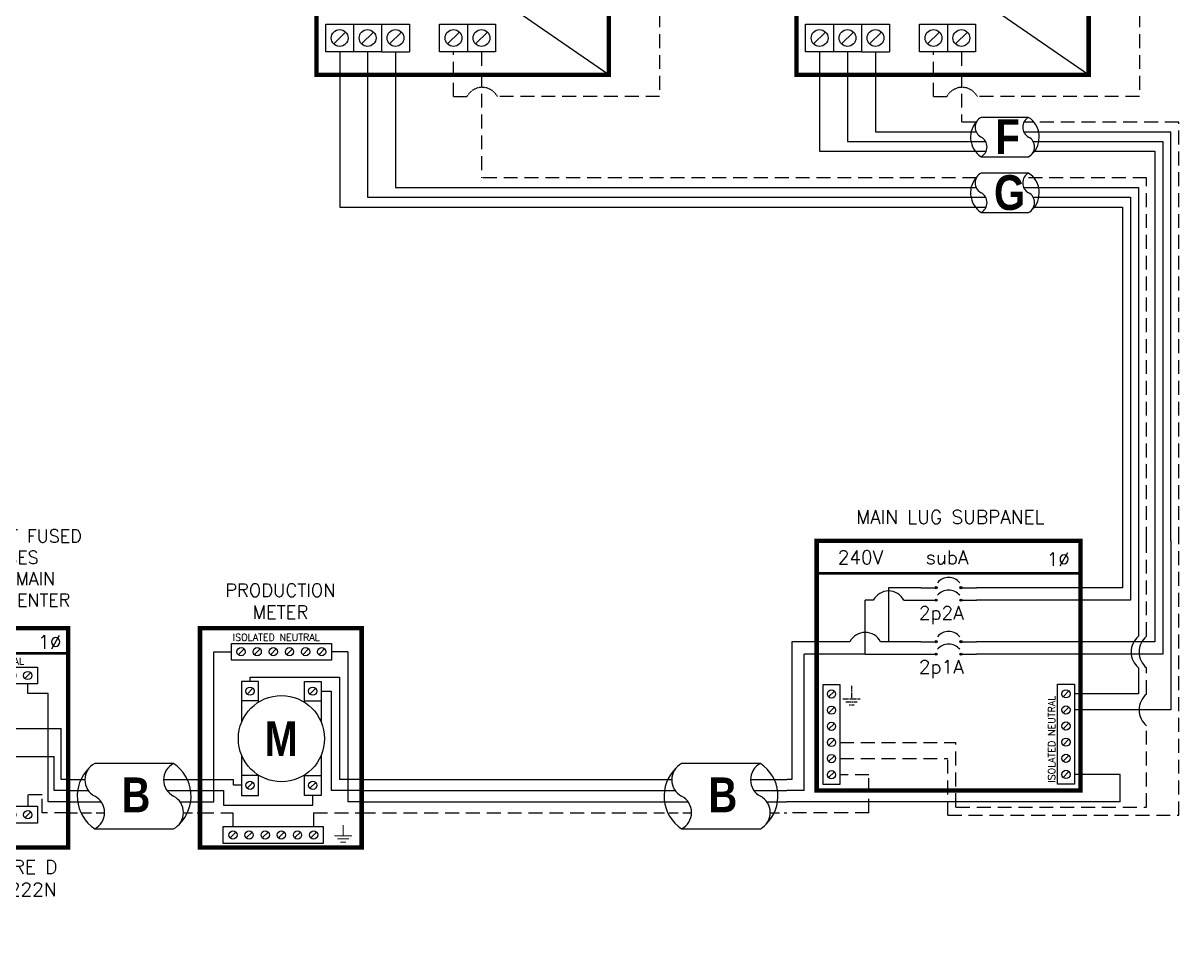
# Model space of a CAD drawing. Header units: feet. Extents: x 7089 to 7870, y 14556 to 15126.
# Drawn here: x 7547 to 7858.7, y 14750.8 to 14997.3 of the extents above; entities that cross this region are included whole.
import ezdxf

# ---------------------------------------------------------------- set-up
doc = ezdxf.new("R2010")
doc.units = ezdxf.units.FT
doc.header["$MEASUREMENT"] = 0
doc.linetypes.add('HIDDEN', pattern=[0.375, 0.25, -0.125])
for name, color, linetype in [('ONE LINE BLOCKS', 7, 'Continuous'), ('TABLES', 7, 'Continuous'), ('TEXT', 7, 'Continuous'), ('Z - TITLEBLOCK TXT', 7, 'Continuous')]:
    doc.layers.add(name, color=color, linetype=linetype)
doc.styles.add('ONE LINE TXT', font='techb___.ttf')
doc.styles.get("Standard").update_dxf_attribs({"font": 'simplex.shx'})

# ---------------------------------------------------------------- blocks, each defined once
blk = doc.blocks.new('2inverterSub')
at = {"layer": 'ONE LINE BLOCKS', "linetype": 'Continuous'}
h = blk.add_hatch(color=1, dxfattribs=at)
h.dxf.hatch_style = 1
edge = h.paths.add_edge_path()
edge.add_arc((40.28, 60.73), 0.291, 0, 360)
h = blk.add_hatch(color=1, dxfattribs=at)
h.dxf.hatch_style = 1
edge = h.paths.add_edge_path()
edge.add_arc((46.96, 60.73), 0.291, 0, 360)
h = blk.add_hatch(color=1, dxfattribs=at)
h.dxf.hatch_style = 1
edge = h.paths.add_edge_path()
edge.add_arc((40.28, 57.35), 0.291, 0, 360)
h = blk.add_hatch(color=1, dxfattribs=at)
h.dxf.hatch_style = 1
edge = h.paths.add_edge_path()
edge.add_arc((46.96, 57.35), 0.291, 0, 360)
h = blk.add_hatch(color=1, dxfattribs=at)
h.dxf.hatch_style = 1
edge = h.paths.add_edge_path()
edge.add_arc((40.28, 46.17), 0.291, 0, 360)
h = blk.add_hatch(color=1, dxfattribs=at)
h.dxf.hatch_style = 1
edge = h.paths.add_edge_path()
edge.add_arc((46.96, 46.17), 0.291, 0, 360)
h = blk.add_hatch(color=1, dxfattribs=at)
h.dxf.hatch_style = 1
edge = h.paths.add_edge_path()
edge.add_arc((40.28, 42.79), 0.291, 0, 360)
h = blk.add_hatch(color=1, dxfattribs=at)
h.dxf.hatch_style = 1
edge = h.paths.add_edge_path()
edge.add_arc((46.96, 42.79), 0.291, 0, 360)
at = {"color": 7, "linetype": 'Continuous'}
for p, q in [((90.5, 73.37), (90.5, 60.73)), ((99.2, 73.37), (99.2, 46.17)), ((36.09, 60.73), (27.43, 60.73)), ((27.43, 60.73), (27.43, 46.17)), ((90.5, 60.73), (51.15, 60.73)), ((17.02, 46.17), (1.34, 46.17)), ((1.34, 46.17), (1.34, 9)), ((36.09, 46.17), (25.26, 46.17)), ((99.2, 46.17), (51.15, 46.17)), ((1.34, 9), (0, 9))]:
    blk.add_line(p, q, dxfattribs=at)
at = {"color": 10, "linetype": 'Continuous'}
for p, q in [((92.67, 73.37), (92.67, 57.35)), ((101.37, 73.37), (101.37, 42.79)), ((21.14, 42.79), (21.14, 57.35)), ((23.31, 57.35), (21.14, 57.35)), ((31.55, 57.35), (36.09, 57.35)), ((92.67, 57.35), (51.15, 57.35)), ((21.14, 42.79), (4.63, 42.79)), ((4.63, 6), (4.63, 42.79)), ((21.14, 42.79), (36.09, 42.79)), ((101.37, 42.79), (51.15, 42.79)), ((4.63, 6), (0, 6))]:
    blk.add_line(p, q, dxfattribs=at)
at = {"color": 253, "linetype": 'Continuous'}
for p, q in [((94.85, 73.37), (94.85, 47.66)), ((103.55, 73.37), (103.55, 27.76)), ((94.85, 39.1), (94.85, 32.11)), ((94.85, 32.11), (77.54, 32.11)), ((103.55, 27.76), (77.54, 27.76)), ((89.88, 10.36), (77.54, 10.36)), ((89.88, 3), (89.88, 10.36)), ((89.88, 3), (0, 3))]:
    blk.add_line(p, q, dxfattribs=at)
at = {"color": 10, "linetype": 'Continuous'}
blk.add_arc((27.43, 55.19), 4.65, 27.6639, 152.3361, dxfattribs=at)
at = {"color": 7, "linetype": 'Continuous'}
blk.add_arc((21.14, 44.01), 4.65, 27.6639, 152.3361, dxfattribs=at)
at = {"color": 253, "linetype": 'Continuous'}
blk.add_arc((98.43, 43.38), 5.58, 129.9215, 230.0785, dxfattribs=at)
at = {"layer": 'ONE LINE BLOCKS', "lineweight": 50}
blk.add_line((8.04, 64.67), (79.2, 64.67), dxfattribs=at)
at = {"layer": 'ONE LINE BLOCKS', "lineweight": 50, "const_width": 1.19}
blk.add_lwpolyline([(8.04, 6.01), (8.04, 73.37), (79.2, 73.37), (79.2, 6.01)], close=True, dxfattribs=at)
at = {"layer": 'TEXT', "color": 92, "linetype": 'HIDDEN', "ltscale": 15}
for p, q in [((97.02, 47.66), (97.02, 73.37)), ((105.72, -0.66), (105.72, 73.37)), ((97.02, 32.03), (97.02, 39.1)), ((97.02, 1.52), (97.02, 23.48)), ((14.31, 18.99), (45.6, 18.99)), ((45.6, 1.52), (45.6, 18.99)), ((14.31, 14.64), (43.39, 14.64)), ((43.39, -0.66), (43.39, 14.64)), ((22.14, 10.28), (14.31, 10.28)), ((22.14, 0), (22.14, 10.28)), ((22.14, 0), (0, 0)), ((45.6, 1.52), (97.02, 1.52)), ((43.39, -0.66), (105.72, -0.66))]:
    blk.add_line(p, q, dxfattribs=at)
at = {"layer": 'TEXT', "color": 92, "linetype": 'HIDDEN', "flags": 128}
for points in [[(17.42, 34.26), (17.42, 30.76)], [(15.08, 30.76), (19.76, 30.76)], [(18.95, 29.89), (15.89, 29.89)], [(18.13, 29.02), (16.7, 29.02)]]:
    blk.add_lwpolyline(points, dxfattribs=at)
at = {"layer": 'TEXT', "color": 92, "linetype": 'Continuous', "ltscale": 4}
for centre in [(100.49, 43.38), (100.49, 27.76)]:
    blk.add_arc(centre, 5.51, 129.059, 230.941, dxfattribs=at)
at = {"layer": 'Z - TITLEBLOCK TXT', "color": 1, "linetype": 'Continuous'}
for p, q in [((9.77, 7.69), (9.77, 34.63)), ((9.77, 34.63), (14.31, 34.63)), ((14.31, 34.63), (14.31, 7.69)), ((73, 7.76), (73, 34.71)), ((73, 34.71), (77.54, 34.71)), ((77.54, 34.71), (77.54, 7.76)), ((14.31, 7.69), (9.77, 7.69)), ((77.54, 7.76), (73, 7.76))]:
    blk.add_line(p, q, dxfattribs=at)
at = {"layer": 'Z - TITLEBLOCK TXT', "color": 4, "linetype": 'Continuous'}
for p, q in [((12.83, 32.82), (11.25, 31.25)), ((76.06, 32.9), (74.49, 31.32)), ((12.83, 28.47), (11.25, 26.9)), ((76.06, 28.54), (74.49, 26.97)), ((12.83, 24.12), (11.25, 22.55)), ((76.06, 24.19), (74.49, 22.62)), ((12.83, 19.77), (11.25, 18.2)), ((76.06, 19.84), (74.49, 18.27)), ((12.83, 15.42), (11.25, 13.85)), ((76.06, 15.49), (74.49, 13.92)), ((12.83, 11.07), (11.25, 9.5)), ((76.06, 11.14), (74.49, 9.57))]:
    blk.add_line(p, q, dxfattribs=at)
at = {"layer": 'Z - TITLEBLOCK TXT', "color": 1, "linetype": 'Continuous', "flags": 128}
for points in [[(36.09, 60.73), (40.28, 60.73)], [(36.09, 60.73), (40.28, 60.73)], [(46.96, 60.73), (51.15, 60.73)], [(36.09, 57.35), (40.28, 57.35)], [(36.09, 57.35), (40.28, 57.35)], [(46.96, 57.35), (51.15, 57.35)], [(36.09, 46.17), (40.28, 46.17)], [(36.09, 46.17), (40.28, 46.17)], [(46.96, 46.17), (51.15, 46.17)], [(36.09, 42.79), (40.28, 42.79)], [(36.09, 42.79), (40.28, 42.79)], [(46.96, 42.79), (51.15, 42.79)]]:
    blk.add_lwpolyline(points, dxfattribs=at)
at = {"layer": 'Z - TITLEBLOCK TXT', "color": 1, "linetype": 'Continuous'}
for centre in [(40.28, 60.73), (46.96, 60.73), (40.28, 57.35), (46.96, 57.35), (40.28, 46.17), (46.96, 46.17), (40.28, 42.79), (46.96, 42.79)]:
    blk.add_circle(centre, 0.291, dxfattribs=at)
at = {"layer": 'Z - TITLEBLOCK TXT', "color": 4, "linetype": 'Continuous'}
for centre in [(12.04, 32.04), (75.27, 32.11), (12.04, 27.69), (75.27, 27.76), (12.04, 23.34), (75.27, 23.41), (12.04, 18.99), (75.27, 19.06), (12.04, 14.64), (75.27, 14.71), (12.04, 10.28), (75.27, 10.36)]:
    blk.add_circle(centre, 1.11, dxfattribs=at)
at = {"layer": 'Z - TITLEBLOCK TXT', "color": 1, "linetype": 'Continuous'}
for centre in [(43.62, 59.53), (43.62, 56.15), (43.62, 44.97), (43.62, 41.59)]:
    blk.add_arc(centre, 3.93, 40.3392, 139.6608, dxfattribs=at)
at = {"layer": 'TABLES', "color": 1, "linetype": 'Continuous'}
for s, p in [('2p2A', (35.59, 52.11)), ('2p1A', (35.59, 37.55))]:
    blk.add_text(s, height=3.658, dxfattribs=at).set_placement(p)
at = {"layer": 'TABLES', "color": 4, "linetype": 'Continuous'}
blk.add_text('ISOLATED NEUTRAL', height=1.8743, rotation=90, dxfattribs=at).set_placement((72.35, 8.12))
at = {"layer": 'TEXT', "color": 1, "attachment_point": 5}
for s, width, gutter_width, insert, char_height in [('MAIN LUG SUBPANEL ', 62.3984, 7.17, (44.08, 79.8), 3.6576), ('240V', 0.1481, 0.75, (19.83, 68.92), 3.658), ('subA', 0.1481, 0.75, (43.21, 68.92), 3.658), ('1∅', 0.1481, 0.75, (73.19, 68.41), 3.658)]:
    blk.add_mtext_dynamic_manual_height_columns(s, width=width, gutter_width=gutter_width, heights=[0], dxfattribs=dict(at, insert=insert, char_height=char_height))
blk = doc.blocks.new('*U13')
at = {"color": 7, "linetype": 'Continuous'}
for p, q in [((-7.14, 13.31), (-28.39, 13.31)), ((-28.39, -4.31), (-7.14, -4.31))]:
    blk.add_line(p, q, dxfattribs=at)
at = {"color": 7}
for p, q in [((-35.53, 9), (-31.05, 9)), ((-9.81, 9), (0, 9))]:
    blk.add_line(p, q, dxfattribs=at)
at = {"color": 10}
for p, q in [((-35.53, 6), (-30.11, 6)), ((-8.87, 6), (0, 6))]:
    blk.add_line(p, q, dxfattribs=at)
at = {"color": 253}
for p, q in [((-35.53, 3), (-26.66, 3)), ((-5.41, 3), (0, 3))]:
    blk.add_line(p, q, dxfattribs=at)
at = {"color": 92, "linetype": 'HIDDEN', "ltscale": 10}
for p, q in [((-4.48, 0), (0, 0)), ((-35.53, 0), (-25.72, 0))]:
    blk.add_line(p, q, dxfattribs=at)
at = {"linetype": 'Continuous'}
for centre, start, end in [((-26.08, 8.91), 117.6639, 242.3361), ((-4.83, 8.91), 117.6639, 242.3361), ((-30.7, 0.09), 297.6639, 62.3361), ((-9.45, 0.09), 297.6639, 62.3361)]:
    blk.add_arc(centre, 4.98, start, end, dxfattribs=at)
at = {"color": 7, "linetype": 'Continuous'}
for centre, start, end in [((-12.99, 4.5), 313.9732, 56.4265), ((-22.54, 4.5), 133.9732, 236.4265)]:
    blk.add_arc(centre, 10.58, start, end, dxfattribs=at)
blk = doc.blocks.new('*U27')
at = {"color": 7}
blk.add_line((-79.14, 9), (0, 9), dxfattribs=at)
at = {"color": 10}
blk.add_line((-79.14, 6), (0, 6), dxfattribs=at)
at = {"color": 253}
blk.add_line((-79.14, 3), (0, 3), dxfattribs=at)
at = {"color": 92, "linetype": 'HIDDEN', "ltscale": 15}
blk.add_line((-79.14, 0), (0, 0), dxfattribs=at)
blk = doc.blocks.new('fusedDisconnect')
at = {"lineweight": 50}
blk.add_line((-43.61, 43.06), (0, 43.06), dxfattribs=at)
at = {"color": 1, "linetype": 'Continuous'}
for p, q in [((-35.27, 34.78), (-35.27, 39.32)), ((-35.27, 39.32), (-8.32, 39.32)), ((-8.32, 39.32), (-8.32, 34.78)), ((-8.32, 34.78), (-35.27, 34.78)), ((-26.07, 25.18), (-22.81, 22.74)), ((-21.73, 22.73), (-20.49, 22.73)), ((-17.94, 22.73), (-16.7, 22.73)), ((-26.07, 17.65), (-22.81, 15.2)), ((-21.73, 15.2), (-20.49, 15.2)), ((-17.94, 15.2), (-16.7, 15.2)), ((-35.27, 1.76), (-8.32, 1.76)), ((-35.27, 1.76), (-35.27, -2.78)), ((-8.32, 1.76), (-8.32, -2.78)), ((-8.32, -2.78), (-35.27, -2.78))]:
    blk.add_line(p, q, dxfattribs=at)
at = {"color": 4, "linetype": 'Continuous'}
for p, q in [((-31.89, 37.83), (-33.46, 36.26)), ((-27.53, 37.83), (-29.11, 36.26)), ((-23.18, 37.83), (-24.76, 36.26)), ((-18.83, 37.83), (-20.41, 36.26)), ((-14.48, 37.83), (-16.06, 36.26)), ((-10.13, 37.83), (-11.7, 36.26)), ((-31.89, 0.28), (-33.46, -1.3)), ((-27.53, 0.28), (-29.11, -1.3)), ((-23.18, 0.28), (-24.76, -1.3)), ((-18.83, 0.28), (-20.41, -1.3)), ((-14.48, 0.28), (-16.06, -1.3)), ((-10.13, 0.28), (-11.7, -1.3))]:
    blk.add_line(p, q, dxfattribs=at)
at = {"color": 253, "linetype": 'Continuous'}
for p, q in [((-32.67, 32.17), (-32.67, 34.78)), ((-10.92, 32.17), (-10.92, 34.78)), ((-38.16, 3), (-38.16, 32.17)), ((-38.16, 32.17), (-32.67, 32.17)), ((-5.43, 32.17), (-10.92, 32.17)), ((-5.43, 3), (-5.43, 32.17)), ((-43.61, 3), (-38.16, 3)), ((0, 3), (-5.43, 3))]:
    blk.add_line(p, q, dxfattribs=at)
at = {"color": 7, "linetype": 'Continuous'}
for p, q in [((-27.97, 22.73), (-41.66, 22.73)), ((-41.66, 9), (-41.66, 22.73)), ((-15.62, 22.73), (-1.93, 22.73)), ((-1.93, 9), (-1.93, 22.73))]:
    blk.add_line(p, q, dxfattribs=at)
at = {"color": 10, "linetype": 'Continuous'}
for p, q in [((-27.97, 15.2), (-39.8, 15.2)), ((-39.8, 6), (-39.8, 15.2)), ((-15.62, 15.2), (-3.79, 15.19)), ((-3.79, 6), (-3.79, 15.2)), ((-43.61, 6), (-39.8, 6)), ((0, 6), (-3.79, 6))]:
    blk.add_line(p, q, dxfattribs=at)
at = {"color": 7}
for p, q in [((-43.61, 9), (-41.66, 9)), ((0, 9), (-1.93, 9))]:
    blk.add_line(p, q, dxfattribs=at)
at = {"color": 92, "linetype": 'HIDDEN', "ltscale": 15}
for p, q in [((-36.58, 0), (-36.58, 4.9)), ((-36.58, 4.9), (-32.67, 4.9)), ((-32.67, 4.9), (-32.67, 1.76)), ((-7.01, 4.9), (-10.92, 4.9)), ((-10.92, 4.9), (-10.92, 1.76)), ((-7.01, 0), (-7.01, 4.9)), ((-43.61, 0), (-36.58, 0)), ((0, 0), (-7.01, 0)), ((-28.32, -2.78), (-28.32, -5.55)), ((-28.32, -5.55), (-38.48, -5.55)), ((-38.48, -5.55), (-38.48, -13.28)), ((-38.48, -23.51), (-38.48, -27.17))]:
    blk.add_line(p, q, dxfattribs=at)
at = {"lineweight": 50, "const_width": 1.19}
blk.add_lwpolyline([(-43.61, -9.34), (-43.61, 49.84), (0, 49.84), (0, -9.34)], close=True, dxfattribs=at)
at = {"color": 92, "linetype": 'Continuous', "lineweight": 5, "ltscale": 0.05, "flags": 128}
for points in [[(-24.14, -6.17), (-19.45, -6.17)], [(-21.8, -3.32), (-21.8, -6.17)], [(-20.27, -7.03), (-23.32, -7.03)], [(-21.08, -7.9), (-22.51, -7.9)]]:
    blk.add_lwpolyline(points, dxfattribs=at)
at = {"color": 92, "linetype": 'Continuous', "ltscale": 4, "flags": 128}
for points in [[(-46.96, -27.17), (-30, -27.17)], [(-32.93, -30.31), (-44.02, -30.31)], [(-35.87, -33.46), (-41.08, -33.46)]]:
    blk.add_lwpolyline(points, dxfattribs=at)
at = {"color": 4, "linetype": 'Continuous'}
for centre in [(-32.67, 37.05), (-28.32, 37.05), (-23.97, 37.05), (-19.62, 37.05), (-15.27, 37.05), (-10.92, 37.05), (-32.67, -0.51), (-28.32, -0.51), (-23.97, -0.51), (-19.62, -0.51), (-15.27, -0.51), (-10.92, -0.51)]:
    blk.add_circle(centre, 1.11, dxfattribs=at)
at = {"color": 1, "linetype": 'Continuous'}
for centre in [(-27.43, 22.73), (-22.27, 22.73), (-16.16, 22.73), (-27.43, 15.2), (-22.27, 15.2), (-16.16, 15.19)]:
    blk.add_circle(centre, 0.541, dxfattribs=at)
at = {"color": 7, "linetype": 'Continuous'}
blk.add_circle((-38.48, -18.39), 5.11, dxfattribs=at)
at = {"color": 1, "linetype": 'Continuous'}
for points in [[(-20.49, 22.73), (-20.12, 23.49), (-19.22, 21.97), (-18.39, 23.49), (-17.94, 22.73)], [(-20.49, 15.2), (-20.12, 15.96), (-19.22, 14.43), (-18.39, 15.96), (-17.94, 15.2)]]:
    blk.add_spline(points, degree=3, dxfattribs=at)
at = {"color": 4, "linetype": 'Continuous'}
blk.add_text('BONDED NEUTRAL', height=1.8743, dxfattribs=at).set_placement((-34.19, 39.97))
at = {"color": 1}
for s, width, gutter_width, heights, insert, char_height, attachment_point in [('\\A1;\\pi1.8138;ampA DISCONNECT FUSED \\P\\pi16.536;W/ ocA FUSES\\P\\pi11.355;GROUPED W/ MAIN \\P\\pi4.9392;BREAKER LOAD CENTER', 71.8931, 92.23, [24.13], (-58.88, 76.39), 3.4544, 1), ('240V', 0.1481, 0.75, [0], (-35.55, 46.4), 3.658, 5), ('1∅', 0.1481, 0.75, [0], (-4.98, 46.1), 3.658, 5), ('\\A1;\\pi7.3884,t25.676;SQUARE D\\P\\pi5.1241,t23.412;PN: D222N', 35.0816, 28.88, [13.54], (-35.24, -12.75), 3.6576, 1)]:
    blk.add_mtext_dynamic_manual_height_columns(s, width=width, gutter_width=gutter_width, heights=heights, dxfattribs=dict(at, insert=insert, char_height=char_height, attachment_point=attachment_point))
at = {"color": 1, "linetype": 'Continuous', "insert": (-41.67, -12.34), "char_height": 9.3833, "attachment_point": 1, "style": 'ONE LINE TXT'}
blk.add_mtext_dynamic_manual_height_columns('{\\W1;\\C256;a}', width=0.1385, gutter_width=2.13, heights=[0], dxfattribs=at)
blk = doc.blocks.new('*U19')
at = {"color": 7, "linetype": 'Continuous'}
for p, q in [((-7.14, 13.31), (-28.39, 13.31)), ((-28.39, -4.31), (-7.14, -4.31))]:
    blk.add_line(p, q, dxfattribs=at)
at = {"color": 7}
for p, q in [((-35.53, 9), (-31.05, 9)), ((-9.81, 9), (0, 9))]:
    blk.add_line(p, q, dxfattribs=at)
at = {"color": 10}
for p, q in [((-35.53, 6), (-30.11, 6)), ((-8.87, 6), (0, 6))]:
    blk.add_line(p, q, dxfattribs=at)
at = {"color": 253}
for p, q in [((-35.53, 3), (-26.66, 3)), ((-5.41, 3), (0, 3))]:
    blk.add_line(p, q, dxfattribs=at)
at = {"color": 92, "linetype": 'HIDDEN', "ltscale": 10}
for p, q in [((-4.48, 0), (0, 0)), ((-35.53, 0), (-25.72, 0))]:
    blk.add_line(p, q, dxfattribs=at)
at = {"linetype": 'Continuous'}
for centre, start, end in [((-26.08, 8.91), 117.6639, 242.3361), ((-4.83, 8.91), 117.6639, 242.3361), ((-30.7, 0.09), 297.6639, 62.3361), ((-9.45, 0.09), 297.6639, 62.3361)]:
    blk.add_arc(centre, 4.98, start, end, dxfattribs=at)
at = {"color": 7, "linetype": 'Continuous'}
for centre, start, end in [((-12.99, 4.5), 313.9732, 56.4265), ((-22.54, 4.5), 133.9732, 236.4265)]:
    blk.add_arc(centre, 10.58, start, end, dxfattribs=at)
blk = doc.blocks.new('*U20')
at = {"color": 7}
for name, p in [('fusedDisconnect', (0, 0)), ('*U19', (-43.61, 0))]:
    blk.add_blockref(name, p, dxfattribs=at)
blk = doc.blocks.new('productionMeter')
at = {"color": 1, "linetype": 'Continuous'}
for p, q in [((-35.13, 41.18), (-35.13, 45.72)), ((-35.13, 45.72), (-8.18, 45.72)), ((-8.18, 45.72), (-8.18, 41.18)), ((-8.18, 41.18), (-35.13, 41.18)), ((-32.38, 35.4), (-32.38, 24.5)), ((-27.84, 35.4), (-32.38, 35.4)), ((-27.84, 29.86), (-27.84, 35.4)), ((-15.47, 29.86), (-15.47, 35.4)), ((-15.47, 35.4), (-10.93, 35.4)), ((-10.93, 35.4), (-10.93, 24.5)), ((-27.84, 30.21), (-32.38, 30.21)), ((-15.47, 30.21), (-10.93, 30.21)), ((-32.38, 15.55), (-32.38, 4.64)), ((-10.93, 15.55), (-10.93, 4.64)), ((-27.84, 10.04), (-32.38, 10.04)), ((-27.84, 4.64), (-27.84, 10.18)), ((-15.47, 4.64), (-15.47, 10.18)), ((-15.47, 10.04), (-10.93, 10.04)), ((-32.38, 4.64), (-27.84, 4.64)), ((-10.93, 4.64), (-15.47, 4.64)), ((-37.32, -8.24), (-37.32, -3.7)), ((-37.32, -3.7), (-10.37, -3.7)), ((-10.37, -3.7), (-10.37, -8.24)), ((-10.37, -8.24), (-37.32, -8.24))]:
    blk.add_line(p, q, dxfattribs=at)
at = {"color": 4, "linetype": 'Continuous'}
for p, q in [((-31.74, 44.23), (-33.32, 42.66)), ((-27.39, 44.23), (-28.97, 42.66)), ((-23.04, 44.23), (-24.62, 42.66)), ((-18.69, 44.23), (-20.26, 42.66)), ((-14.34, 44.23), (-15.91, 42.66)), ((-9.99, 44.23), (-11.56, 42.66)), ((-29.33, 33.59), (-30.9, 32.02)), ((-12.41, 33.59), (-13.98, 32.02)), ((-29.33, 8.23), (-30.9, 6.66)), ((-12.41, 8.23), (-13.98, 6.66)), ((-33.93, -5.19), (-35.51, -6.76)), ((-29.58, -5.19), (-31.15, -6.76)), ((-25.23, -5.19), (-26.8, -6.76)), ((-20.88, -5.19), (-22.45, -6.76)), ((-16.53, -5.19), (-18.1, -6.76)), ((-12.18, -5.19), (-13.75, -6.76))]:
    blk.add_line(p, q, dxfattribs=at)
at = {"color": 253, "linetype": 'Continuous'}
for p, q in [((-39.9, 3), (-39.9, 43.45)), ((-39.9, 43.45), (-35.13, 43.45)), ((-3.71, 43.45), (-8.18, 43.45)), ((-3.71, 43.45), (-3.71, 3)), ((-43.61, 3), (-39.9, 3)), ((0, 3), (-3.71, 3))]:
    blk.add_line(p, q, dxfattribs=at)
at = {"color": 7}
for p, q in [((-30.11, 35.4), (-30.11, 36.59)), ((-30.11, 36.59), (-5.98, 36.59)), ((-5.98, 36.59), (-5.98, 9)), ((-43.61, 9), (-34.54, 9)), ((-34.54, 7.44), (-34.54, 9)), ((-32.38, 7.44), (-34.54, 7.44)), ((0, 9), (-5.98, 9))]:
    blk.add_line(p, q, dxfattribs=at)
at = {"color": 10, "linetype": 'Continuous'}
for p, q in [((-10.93, 32.81), (-8.25, 32.81)), ((-8.25, 32.81), (-8.25, 6)), ((-43.61, 6), (-37.24, 6)), ((-37.24, 6), (-37.24, 2.05)), ((-13.2, 2.05), (-13.2, 4.64)), ((0, 6), (-8.25, 6)), ((-37.24, 2.05), (-13.2, 2.05))]:
    blk.add_line(p, q, dxfattribs=at)
at = {"color": 92, "linetype": 'HIDDEN', "ltscale": 15}
for p, q in [((-43.61, 0), (-34.72, 0)), ((-12.97, 0), (-12.97, -3.7)), ((-12.97, 0), (0, 0)), ((-34.72, 0), (-34.72, -3.7))]:
    blk.add_line(p, q, dxfattribs=at)
at = {"lineweight": 50, "const_width": 1.19}
blk.add_lwpolyline([(-43.61, -9.34), (-43.61, 49.84), (0, 49.84), (0, -9.34)], close=True, dxfattribs=at)
at = {"color": 92, "linetype": 'Continuous', "lineweight": 5, "ltscale": 0.05, "flags": 128}
for points in [[(-2.7, -6.18), (-7.38, -6.18)], [(-5.04, -3.33), (-5.04, -6.18)], [(-6.57, -7.05), (-3.51, -7.05)], [(-5.76, -7.91), (-4.32, -7.91)]]:
    blk.add_lwpolyline(points, dxfattribs=at)
at = {"color": 4, "linetype": 'Continuous'}
for centre in [(-32.53, 43.45), (-28.18, 43.45), (-23.83, 43.45), (-19.48, 43.45), (-15.13, 43.45), (-10.78, 43.45), (-30.11, 32.81), (-13.2, 32.81), (-30.11, 7.44), (-13.2, 7.44), (-34.72, -5.97), (-30.37, -5.97), (-26.02, -5.97), (-21.67, -5.97), (-17.32, -5.97), (-12.97, -5.97)]:
    blk.add_circle(centre, 1.11, dxfattribs=at)
at = {"linetype": 'Continuous'}
blk.add_circle((-21.65, 20.02), 11.62, dxfattribs=at)
at = {"color": 4, "linetype": 'Continuous'}
blk.add_text('ISOLATED NEUTRAL', height=1.8743, dxfattribs=at).set_placement((-34.77, 46.37))
at = {"color": 253, "linetype": 'Continuous', "style": 'ONE LINE TXT'}
blk.add_text('M', height=9.38, dxfattribs=at).set_placement((-26.21, 15.31))
at = {"color": 1, "insert": (-21.93, 57.08), "char_height": 3.5433, "attachment_point": 5}
blk.add_mtext_dynamic_manual_height_columns('PRODUCTION METER', width=1.3203, gutter_width=7.17, heights=[0], dxfattribs=at)
blk = doc.blocks.new('*U17')
at = {"color": 7}
blk.add_blockref('productionMeter', (0, 0), dxfattribs=at)

msp = doc.modelspace()

# ---------------------------------------------------------------- linework, layer by layer
at = {"color": 7, "linetype": 'Continuous'}
for p, q in [((7704.89, 14983.34), (7626.11, 15037.71)), ((7834.32, 14983.34), (7755.54, 15037.71)), ((7632.33, 14989.51), (7632.33, 14947.69)), ((7761.76, 14989.51), (7761.76, 14962.71)), ((7818.14, 14971.87), (7805.32, 14971.87)), ((7761.76, 14962.71), (7806.69, 14962.71)), ((7819.5, 14962.71), (7852.14, 14962.71)), ((7852.14, 14962.71), (7852.14, 14857.67)), ((7805.32, 14961.24), (7818.14, 14961.24)), ((7818.14, 14956.84), (7805.32, 14956.84)), ((7632.33, 14947.69), (7806.69, 14947.69)), ((7819.5, 14947.69), (7843.43, 14947.69)), ((7843.43, 14947.69), (7843.43, 14857.67)), ((7805.32, 14946.21), (7818.14, 14946.21))]:
    msp.add_line(p, q, dxfattribs=at)
at = {"color": 92, "linetype": 'HIDDEN', "ltscale": 15}
for p, q in [((7718.61, 15005.55), (7718.61, 14977.47)), ((7848.04, 15005.55), (7848.04, 14977.47)), ((7663.04, 14977.47), (7663.04, 14989.51)), ((7670.57, 14989.51), (7670.57, 14955.58)), ((7792.47, 14977.47), (7792.47, 14989.51)), ((7800, 14989.51), (7800, 14970.6)), ((7663.04, 14977.47), (7666.64, 14977.47)), ((7718.61, 14977.47), (7674.88, 14977.47)), ((7792.47, 14977.47), (7796.07, 14977.47)), ((7848.04, 14977.47), (7804.31, 14977.47)), ((7804.06, 14970.6), (7800, 14970.6)), ((7858.66, 14970.6), (7816.87, 14970.6)), ((7858.66, 14857.67), (7858.66, 14970.6)), ((7804.06, 14955.58), (7670.57, 14955.58)), ((7849.96, 14955.58), (7816.87, 14955.58)), ((7849.96, 14857.67), (7849.96, 14955.58))]:
    msp.add_line(p, q, dxfattribs=at)
at = {"color": 1, "linetype": 'Continuous'}
for p, q in [((7628.56, 14997.04), (7643.63, 14997.04)), ((7628.56, 14989.51), (7628.56, 14997.04)), ((7628.56, 14997.04), (7636.1, 14997.04)), ((7636.1, 14997.04), (7636.1, 14989.51)), ((7643.63, 14997.04), (7643.63, 14989.51)), ((7643.63, 14997.04), (7651.17, 14997.04)), ((7651.17, 14997.04), (7651.17, 14989.51)), ((7659.27, 14997.04), (7674.34, 14997.04)), ((7659.27, 14989.51), (7659.27, 14997.04)), ((7659.27, 14997.04), (7666.8, 14997.04)), ((7666.8, 14997.04), (7666.8, 14989.51)), ((7674.34, 14997.04), (7674.34, 14989.51)), ((7757.99, 14997.04), (7773.06, 14997.04)), ((7757.99, 14989.51), (7757.99, 14997.04)), ((7757.99, 14997.04), (7765.53, 14997.04)), ((7765.53, 14997.04), (7765.53, 14989.51)), ((7773.06, 14997.04), (7773.06, 14989.51)), ((7773.06, 14997.04), (7780.6, 14997.04)), ((7780.6, 14997.04), (7780.6, 14989.51)), ((7788.7, 14997.04), (7803.77, 14997.04)), ((7788.7, 14989.51), (7788.7, 14997.04)), ((7788.7, 14997.04), (7796.23, 14997.04)), ((7796.23, 14997.04), (7796.23, 14989.51)), ((7803.77, 14997.04), (7803.77, 14989.51)), ((7643.63, 14989.51), (7628.56, 14989.51)), ((7643.63, 14989.51), (7651.17, 14989.51)), ((7674.34, 14989.51), (7659.27, 14989.51)), ((7773.06, 14989.51), (7757.99, 14989.51)), ((7773.06, 14989.51), (7780.6, 14989.51)), ((7803.77, 14989.51), (7788.7, 14989.51))]:
    msp.add_line(p, q, dxfattribs=at)
at = {"color": 4, "linetype": 'Continuous'}
for p, q in [((7633.94, 14994.88), (7630.72, 14991.67)), ((7641.47, 14994.88), (7638.26, 14991.67)), ((7649, 14994.88), (7645.79, 14991.67)), ((7664.64, 14994.88), (7661.43, 14991.67)), ((7672.18, 14994.88), (7668.96, 14991.67)), ((7763.37, 14994.88), (7760.15, 14991.67)), ((7770.9, 14994.88), (7767.69, 14991.67)), ((7778.44, 14994.88), (7775.22, 14991.67)), ((7794.07, 14994.88), (7790.86, 14991.67)), ((7801.61, 14994.88), (7798.39, 14991.67))]:
    msp.add_line(p, q, dxfattribs=at)
at = {"color": 10, "linetype": 'Continuous'}
for p, q in [((7639.86, 14989.51), (7639.86, 14950.32)), ((7769.29, 14989.51), (7769.29, 14965.34)), ((7769.29, 14965.34), (7806.56, 14965.34)), ((7819.37, 14965.34), (7854.31, 14965.34)), ((7854.31, 14965.34), (7854.31, 14857.67)), ((7639.86, 14950.32), (7806.56, 14950.32)), ((7819.37, 14950.32), (7845.61, 14950.32)), ((7845.61, 14950.32), (7845.61, 14857.67))]:
    msp.add_line(p, q, dxfattribs=at)
at = {"color": 253, "linetype": 'Continuous'}
for p, q in [((7647.4, 14989.51), (7647.4, 14952.95)), ((7776.83, 14989.51), (7776.83, 14967.97)), ((7776.83, 14967.97), (7803.98, 14967.97)), ((7816.8, 14967.97), (7856.49, 14967.97)), ((7856.49, 14857.67), (7856.49, 14967.97)), ((7647.4, 14952.95), (7803.98, 14952.95)), ((7816.8, 14952.95), (7847.79, 14952.95)), ((7847.79, 14952.95), (7847.79, 14857.67))]:
    msp.add_line(p, q, dxfattribs=at)
at = {"lineweight": 50, "const_width": 1.19}
for points in [[(7626.11, 14983.34), (7626.11, 15048), (7704.89, 15048), (7704.89, 14983.34)], [(7755.54, 14983.34), (7755.54, 15048), (7834.32, 15048), (7834.32, 14983.34)]]:
    msp.add_lwpolyline(points, close=True, dxfattribs=at)
at = {"color": 4, "linetype": 'Continuous'}
for centre in [(7632.33, 14993.27), (7639.86, 14993.27), (7647.4, 14993.27), (7663.04, 14993.27), (7670.57, 14993.27), (7761.76, 14993.27), (7769.29, 14993.27), (7776.83, 14993.27), (7792.47, 14993.27), (7800, 14993.27)]:
    msp.add_circle(centre, 2.27, dxfattribs=at)
at = {"color": 92, "linetype": 'HIDDEN', "ltscale": 0.3}
for centre in [(7670.76, 14975.31), (7800.19, 14975.31)]:
    msp.add_arc(centre, 4.65, 27.6639, 152.3361, dxfattribs=at)
at = {"linetype": 'Continuous'}
for centre, start, end in [((7806.72, 14969.21), 117.6639, 242.3361), ((7819.53, 14969.21), 117.6639, 242.3361), ((7803.93, 14963.9), 297.6639, 62.3361), ((7816.74, 14963.9), 297.6639, 62.3361), ((7806.72, 14954.19), 117.6639, 242.3361), ((7819.53, 14954.19), 117.6639, 242.3361), ((7803.93, 14948.87), 297.6639, 62.3361), ((7816.74, 14948.87), 297.6639, 62.3361)]:
    msp.add_arc(centre, 3, start, end, dxfattribs=at)
at = {"color": 7, "linetype": 'Continuous'}
for centre, start, end in [((7814.61, 14966.55), 313.9732, 56.4265), ((7808.85, 14966.55), 133.9732, 236.4265), ((7808.85, 14951.53), 133.9732, 236.4265), ((7814.61, 14951.53), 313.9732, 56.4265)]:
    msp.add_arc(centre, 6.38, start, end, dxfattribs=at)

# ---------------------------------------------------------------- block references
at = {"color": 7}
for name, p in [('2inverterSub', (7752.94, 14784.29)), ('*U20', (7559.13, 14784.29)), ('*U17', (7638.27, 14784.29)), ('*U13', (7594.66, 14784.29)), ('*U13', (7752.94, 14784.29)), ('*U27', (7717.41, 14784.29))]:
    msp.add_blockref(name, p, dxfattribs=at)

# ---------------------------------------------------------------- texts
at = {"color": 1, "linetype": 'Continuous', "char_height": 9.3833, "attachment_point": 1, "style": 'ONE LINE TXT'}
for s, insert in [('{\\W1;\\C256;F}', (7809.19, 14971.38)), ('{\\W1;\\C256;G}', (7808.81, 14956.27)), ('{\\W1;\\C256;B}', (7573.51, 14793.83)), ('{\\W1;\\C256;B}', (7731.79, 14793.83))]:
    msp.add_mtext_dynamic_manual_height_columns(s, width=0.1385, gutter_width=2.13, heights=[0], dxfattribs=dict(at, insert=insert))

doc.saveas('drawing.dxf')
